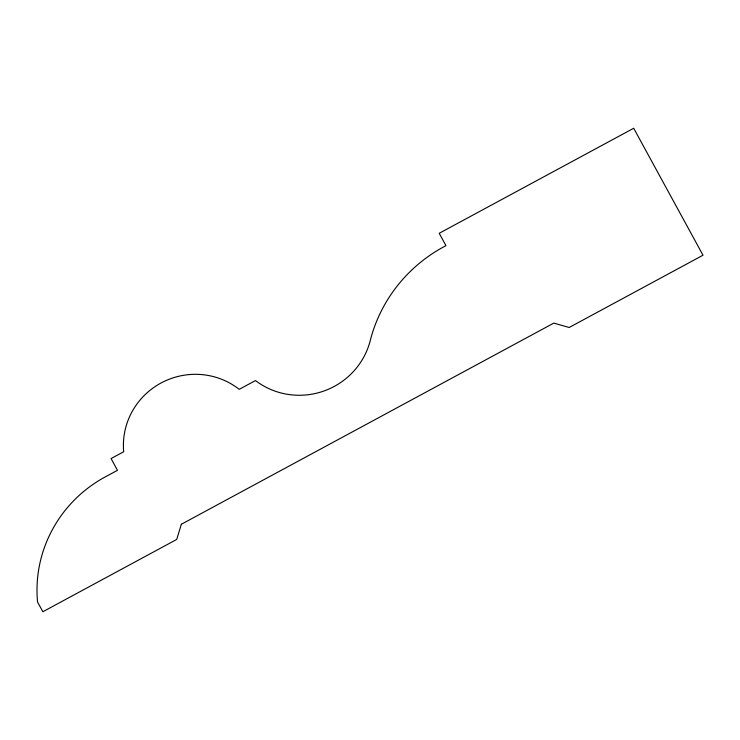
<?xml version="1.0" encoding="UTF-8"?>
<svg xmlns="http://www.w3.org/2000/svg" width="740" height="740" viewBox="0 0 740 740"><rect width="100%" height="100%" fill="white"/><g stroke="black" fill="none" stroke-linecap="round" stroke-linejoin="round"><path stroke-width="1.11" d="M181.356 524.253L176.703 539.451L42.865 611.74L37.555 602.018A129.62 127.197 -21.6 0 1 107.402 475.755L117.475 470.316L111.056 458.56L123.691 451.742A71.299 69.967 -21.6 0 1 160.987 383.033A71.299 69.967 -21.6 0 1 239.233 389.342L255.476 380.564A72.474 71.114 -21.6 0 0 370.666 338.948A148.12 145.345 -21.6 0 1 445.961 245.661L439.209 233.294L633.699 128.261L703 255.217L569.162 327.496L553.807 323.103L181.356 524.253"/></g></svg>
